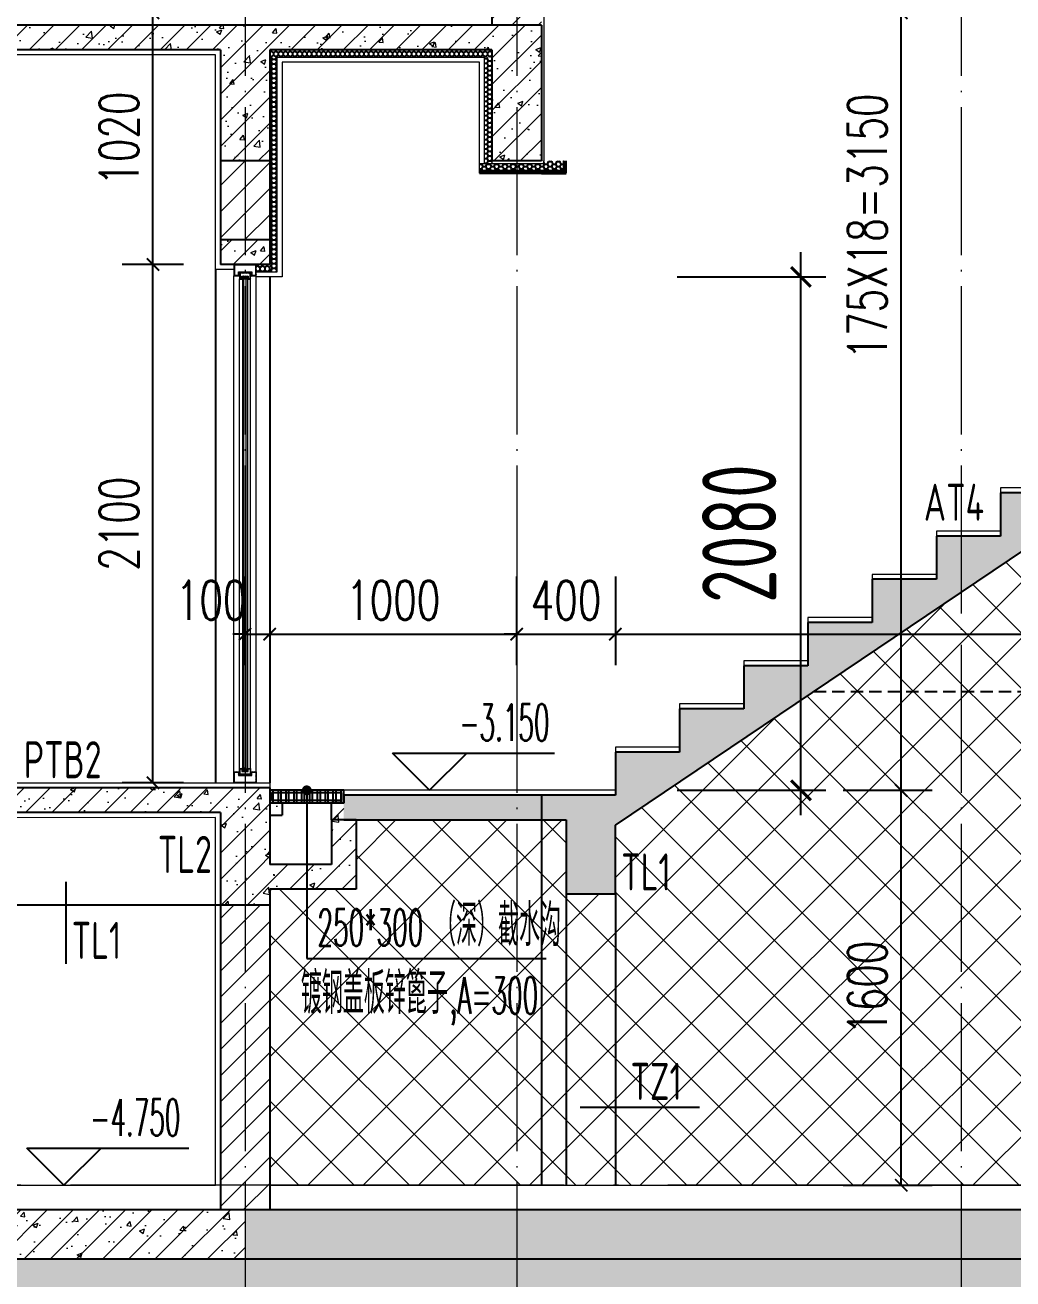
# Model space of a CAD drawing. Extents: x -812054 to 22247, y -644080 to 1003627.
# Drawn here: x -135212 to -131211, y -153132 to -148053 of the extents above; entities that cross this region are included whole.
import ezdxf

# ---------------------------------------------------------------- set-up
doc = ezdxf.new("R2010")
doc.units = 0
doc.header["$LTSCALE"] = 1000
doc.linetypes.add('DOTE', pattern=[2.42, 2, -0.2, 0.02, -0.2])
doc.linetypes.add('HIDDEN', pattern=[0.375, 0.25, -0.125])
doc.layers.get('0').update_dxf_attribs({"linetype": 'CONTINUOUS'})
doc.layers.get('DEFPOINTS').update_dxf_attribs({"linetype": 'CONTINUOUS'})
for name, color, linetype in [('COLUMN', 4, 'CONTINUOUS'), ('DIM', 2, 'CONTINUOUS'), ('DIM_ELEV', 3, 'CONTINUOUS'), ('DIM_LEAD', 3, 'CONTINUOUS'), ('PUB_TEXT', 2, 'CONTINUOUS'), ('S-砼墙填充', 251, 'CONTINUOUS'), ('TEXT', 2, 'CONTINUOUS'), ('WALL', 5, 'CONTINUOUS'), ('地库集水坑', 128, 'CONTINUOUS'), ('审核', 1, 'CONTINUOUS'), ('尺寸标注', 86, 'CONTINUOUS'), ('看线', 251, 'CONTINUOUS'), ('立面-看线', 251, 'CONTINUOUS')]:
    doc.layers.add(name, color=color, linetype=linetype)
for name, color, linetype, lineweight in [('DOTE', 19, 'DOTE', 9), ('PUB_HATCH', 8, 'CONTINUOUS', 9), ('S_WINDOW', 144, 'CONTINUOUS', 15), ('内粉刷', 37, 'CONTINUOUS', 9), ('填充', 251, 'CONTINUOUS', 5), ('立面-中轮廓线', 30, 'CONTINUOUS', 35), ('细细', 250, 'CONTINUOUS', 0)]:
    doc.layers.add(name, color=color, linetype=linetype, lineweight=lineweight)
doc.styles.add('_TCH_DIM', font='SIMPLEX.shx', dxfattribs={"width": 0.7, "bigfont": 'GBCBIG.shx'})
doc.styles.add('_TCH_DIM_T3', font='SIMPLEX', dxfattribs={"width": 0.705882, "bigfont": 'GBCBIG'})
doc.styles.add('TSSD_DIMENSION', font='Tssdeng.shx', dxfattribs={"width": 0.7, "bigfont": 'tssdchn.shx'})
doc.styles.add('TSSD_REIN', font='tssdeng.shx', dxfattribs={"width": 0.7, "height": 300, "bigfont": 'tssdchn.shx'})
doc.dimstyles.new('_TCH_ARCH&&50', dxfattribs={"dimtxt": 157.5, "dimasz": 50, "dimexe": 125, "dimexo": 150, "dimgap": 58.75, "dimtad": 1, "dimdec": 0, "dimzin": 0, "dimdsep": 46, "dimtxsty": '_TCH_DIM_T3', "dimblk": 'ARCHTICK', "dimcen": 0.09, "dimclrt": 7, "dimazin": 0, "dimtfac": 1, "dimtdec": 0, "dimtix": 1, "dimtmove": 2, "dimatfit": 3, "dimldrblk": 'ARCHTICK', "dimfxl": 1, "dimtolj": 1, "dimtzin": 0, "dimarcsym": 0})
doc.dimstyles.new('TSSD_100_100$0', dxfattribs={"dimtxt": 300, "dimasz": 80, "dimexe": 100, "dimexo": 250, "dimgap": 100, "dimtad": 1, "dimdec": 0, "dimzin": 0, "dimdsep": 46, "dimtxsty": 'TSSD_DIMENSION', "dimblk": 'ARCHTICK', "dimcen": 0, "dimdle": 100, "dimclrd": 3, "dimclre": 3, "dimclrt": 7, "dimadec": 0, "dimazin": 0, "dimtfac": 1, "dimtdec": 0, "dimtix": 1, "dimtmove": 2, "dimatfit": 3, "dimldrblk": 'ARCHTICK', "dimfxl": 1, "dimtolj": 1, "dimtzin": 0, "dimarcsym": 0})
pattern_1 = [(315, (-1138785.6348, -678536.43), (-1.767766953, -1.767766953), []), (315, (-1138784.4562, -678536.43), (-1.767766953, -1.767766953), [])]
pattern_2 = [(315, (-1138785.6348, -680674.667), (-1.767766953, -1.767766953), []), (315, (-1138784.4562, -680674.667), (-1.767766953, -1.767766953), [])]
pattern_3 = [(45, (-547608.875, -111693.935), (-53.033009, 53.033009), []), (50, (-547608.87, -111693.93), (215.178055, -18.82564), [22.5, -247.5]), (355, (-547608.87, -111693.93), (-41.6254, 225.65764), [18, -198]), (100.4514, (-547590.94, -111695.5), (173.55281, 206.83186), [19.12206, -210.34263]), (46.1842, (-547608.87, -111633.93), (320.17231, -49.6557), [33.75, -371.25]), (96.6356, (-547582.2, -111638.07), (280.39881, 292.23536), [28.68309, -315.5139]), (351.1842, (-547608.87, -111633.93), (280.39858, 292.23558), [27, -297]), (21, (-547578.87, -111648.93), (179.072116, -120.78567), [22.5, -247.5]), (326, (-547578.87, -111648.93), (72.9946, 217.54501), [18, -198]), (71.4514, (-547563.95, -111659), (252.06679, 96.75915), [19.12206, -210.34263]), (37.5, (-547608.875, -111693.935), (3.647957, 99.868156), [0, -195.6, 0, -201, 0, -198.75]), (7.5, (-547608.87, -111693.93), (78.92086, 118.323514), [0, -114.6, 0, -191.1, 0, -75.75]), (327.5, (-547675.775, -111693.935), (160.146731, -6.766462), [0, -75, 0, -234, 0, -310.5]), (317.5, (-547705.77, -111693.93), (174.95585, 30.031495), [0, -97.5, 0, -155.4, 0, -220.5])]
pattern_4 = [(45, (-547608.875, -111640.08), (-53.03303, 53.03303), [])]

# ---------------------------------------------------------------- blocks, each defined once
blk = doc.blocks.new('_ArchTick')
at = {"color": 0, "linetype": 'ByBlock', "const_width": 0.15}
blk.add_lwpolyline([(-0.5, -0.5), (0.5, 0.5)], dxfattribs=at)
blk = doc.blocks.new('*D1098')
at = {"layer": 'DEFPOINTS', "color": 0, "transparency": 16777216}
for p in [(-132821.2, -150136.5), (-128401.2, -150136.5), (-128401.2, -150520.1)]:
    blk.add_point(p, dxfattribs=at)
at = {"layer": '尺寸标注', "color": 0, "lineweight": -2, "transparency": 16777216}
for p, q in [((-132821.2, -150286.5), (-132821.2, -150645.1)), ((-128401.2, -150286.5), (-128401.2, -150645.1)), ((-132821.2, -150520.1), (-128401.2, -150520.1))]:
    blk.add_line(p, q, dxfattribs=at)
at = {"layer": '尺寸标注', "color": 0, "lineweight": -2, "transparency": 16777216, "xscale": 50, "yscale": 50, "zscale": 50, "rotation": 180}
blk.add_blockref('_ArchTick', (-132821.2, -150520.1), dxfattribs=at)
at = {"layer": '尺寸标注', "color": 0, "lineweight": -2, "transparency": 16777216, "xscale": 50, "yscale": 50, "zscale": 50}
blk.add_blockref('_ArchTick', (-128401.2, -150520.1), dxfattribs=at)
at = {"layer": '尺寸标注', "color": 7, "transparency": 16777216, "insert": (-130611.2, -150382.6), "char_height": 157.5, "attachment_point": 5, "style": '_TCH_DIM_T3'}
blk.add_mtext('\\A1;260X17=4420', dxfattribs=at)
blk = doc.blocks.new('*D1099')
at = {"layer": 'DEFPOINTS', "color": 0, "transparency": 16777216}
for p in [(-133221.2, -150136.5), (-132821.2, -150136.5), (-132821.2, -150520.1)]:
    blk.add_point(p, dxfattribs=at)
at = {"layer": '尺寸标注', "color": 0, "lineweight": -2, "transparency": 16777216}
for p, q in [((-133221.2, -150286.5), (-133221.2, -150645.1)), ((-132821.2, -150286.5), (-132821.2, -150645.1)), ((-133221.2, -150520.1), (-133271.2, -150520.1)), ((-133221.2, -150520.1), (-132821.2, -150520.1)), ((-132821.2, -150520.1), (-132771.2, -150520.1))]:
    blk.add_line(p, q, dxfattribs=at)
at = {"layer": '尺寸标注', "color": 0, "lineweight": -2, "transparency": 16777216, "xscale": 50, "yscale": 50, "zscale": 50}
blk.add_blockref('_ArchTick', (-133221.2, -150520.1), dxfattribs=at)
at = {"layer": '尺寸标注', "color": 0, "lineweight": -2, "transparency": 16777216, "xscale": 50, "yscale": 50, "zscale": 50, "rotation": 180}
blk.add_blockref('_ArchTick', (-132821.2, -150520.1), dxfattribs=at)
at = {"layer": '尺寸标注', "color": 7, "transparency": 16777216, "insert": (-133021.2, -150382.6), "char_height": 157.5, "attachment_point": 5, "style": '_TCH_DIM_T3'}
blk.add_mtext('\\A1;400', dxfattribs=at)
blk = doc.blocks.new('*D1100')
at = {"layer": 'DEFPOINTS', "color": 0, "transparency": 16777216}
for p in [(-134221.2, -150136.5), (-133221.2, -150136.5), (-133221.2, -150520.1)]:
    blk.add_point(p, dxfattribs=at)
at = {"layer": '尺寸标注', "color": 0, "lineweight": -2, "transparency": 16777216}
for p, q in [((-134221.2, -150286.5), (-134221.2, -150645.1)), ((-133221.2, -150286.5), (-133221.2, -150645.1)), ((-134221.2, -150520.1), (-133221.2, -150520.1))]:
    blk.add_line(p, q, dxfattribs=at)
at = {"layer": '尺寸标注', "color": 0, "lineweight": -2, "transparency": 16777216, "xscale": 50, "yscale": 50, "zscale": 50, "rotation": 180}
blk.add_blockref('_ArchTick', (-134221.2, -150520.1), dxfattribs=at)
at = {"layer": '尺寸标注', "color": 0, "lineweight": -2, "transparency": 16777216, "xscale": 50, "yscale": 50, "zscale": 50}
blk.add_blockref('_ArchTick', (-133221.2, -150520.1), dxfattribs=at)
at = {"layer": '尺寸标注', "color": 7, "transparency": 16777216, "insert": (-133721.2, -150382.6), "char_height": 157.5, "attachment_point": 5, "style": '_TCH_DIM_T3'}
blk.add_mtext('\\A1;1000', dxfattribs=at)
blk = doc.blocks.new('*D1101')
at = {"layer": 'DEFPOINTS', "color": 0, "transparency": 16777216}
for p in [(-134321.2, -150136.5), (-134221.2, -150136.5), (-134221.2, -150520.1)]:
    blk.add_point(p, dxfattribs=at)
at = {"layer": '尺寸标注', "color": 0, "lineweight": -2, "transparency": 16777216}
for p, q in [((-134321.2, -150286.5), (-134321.2, -150645.1)), ((-134221.2, -150286.5), (-134221.2, -150645.1)), ((-134321.2, -150520.1), (-134371.2, -150520.1)), ((-134321.2, -150520.1), (-134221.2, -150520.1)), ((-134221.2, -150520.1), (-134171.2, -150520.1))]:
    blk.add_line(p, q, dxfattribs=at)
at = {"layer": '尺寸标注', "color": 0, "lineweight": -2, "transparency": 16777216, "xscale": 50, "yscale": 50, "zscale": 50}
blk.add_blockref('_ArchTick', (-134321.2, -150520.1), dxfattribs=at)
at = {"layer": '尺寸标注', "color": 0, "lineweight": -2, "transparency": 16777216, "xscale": 50, "yscale": 50, "zscale": 50, "rotation": 180}
blk.add_blockref('_ArchTick', (-134221.2, -150520.1), dxfattribs=at)
at = {"layer": '尺寸标注', "color": 7, "transparency": 16777216, "insert": (-134458.7, -150382.6), "char_height": 157.5, "attachment_point": 5, "style": '_TCH_DIM_T3'}
blk.add_mtext('\\A1;100', dxfattribs=at)
blk = doc.blocks.new('*D1105')
at = {"layer": 'DEFPOINTS', "color": 0, "transparency": 16777216}
for p in [(-132049.2, -148002.7), (-131663.4, -148002.7), (-132049.2, -151152.7)]:
    blk.add_point(p, dxfattribs=at)
at = {"layer": '尺寸标注', "color": 0, "lineweight": -2, "transparency": 16777216}
for p, q in [((-131899.2, -148002.7), (-131538.4, -148002.7)), ((-131663.4, -151152.7), (-131663.4, -148002.7)), ((-131899.2, -151152.7), (-131538.4, -151152.7))]:
    blk.add_line(p, q, dxfattribs=at)
at = {"layer": '尺寸标注', "color": 0, "lineweight": -2, "transparency": 16777216, "xscale": 50, "yscale": 50, "zscale": 50}
for p, rotation in [((-131663.4, -148002.7), 90), ((-131663.4, -151152.7), 270)]:
    blk.add_blockref('_ArchTick', p, dxfattribs=dict(at, rotation=rotation))
at = {"layer": '尺寸标注', "color": 7, "transparency": 16777216, "insert": (-131800.9, -148868.5), "char_height": 157.5, "attachment_point": 5, "rotation": 90, "style": '_TCH_DIM_T3'}
blk.add_mtext('\\A1;175X18=3150', dxfattribs=at)
blk = doc.blocks.new('*D1106')
at = {"layer": 'DEFPOINTS', "color": 0, "transparency": 16777216}
for p in [(-132049.2, -151152.7), (-131663.4, -151152.7), (-132049.2, -152752.7)]:
    blk.add_point(p, dxfattribs=at)
at = {"layer": '尺寸标注', "color": 0, "lineweight": -2, "transparency": 16777216}
for p, q in [((-131899.2, -151152.7), (-131538.4, -151152.7)), ((-131663.4, -152752.7), (-131663.4, -151152.7)), ((-131899.2, -152752.7), (-131538.4, -152752.7))]:
    blk.add_line(p, q, dxfattribs=at)
at = {"layer": '尺寸标注', "color": 0, "lineweight": -2, "transparency": 16777216, "xscale": 50, "yscale": 50, "zscale": 50}
for p, rotation in [((-131663.4, -151152.7), 90), ((-131663.4, -152752.7), 270)]:
    blk.add_blockref('_ArchTick', p, dxfattribs=dict(at, rotation=rotation))
at = {"layer": '尺寸标注', "color": 7, "transparency": 16777216, "insert": (-131800.9, -151952.7), "char_height": 157.5, "attachment_point": 5, "rotation": 90, "style": '_TCH_DIM_T3'}
blk.add_mtext('\\A1;1600', dxfattribs=at)
blk = doc.blocks.new('*D1107')
at = {"layer": 'DEFPOINTS', "color": 0, "transparency": 16777216}
for p in [(-134694.2, -148002.7), (-134421.2, -148002.7), (-134421.2, -149022.7)]:
    blk.add_point(p, dxfattribs=at)
at = {"layer": '尺寸标注', "color": 0, "lineweight": -2, "transparency": 16777216}
for p, q in [((-134571.2, -148002.7), (-134819.2, -148002.7)), ((-134694.2, -149022.7), (-134694.2, -148002.7)), ((-134571.2, -149022.7), (-134819.2, -149022.7))]:
    blk.add_line(p, q, dxfattribs=at)
at = {"layer": '尺寸标注', "color": 0, "lineweight": -2, "transparency": 16777216, "xscale": 50, "yscale": 50, "zscale": 50}
for p, rotation in [((-134694.2, -148002.7), 90), ((-134694.2, -149022.7), 270)]:
    blk.add_blockref('_ArchTick', p, dxfattribs=dict(at, rotation=rotation))
at = {"layer": '尺寸标注', "color": 7, "transparency": 16777216, "insert": (-134831.7, -148512.7), "char_height": 157.5, "attachment_point": 5, "rotation": 90, "style": '_TCH_DIM_T3'}
blk.add_mtext('\\A1;1020', dxfattribs=at)
blk = doc.blocks.new('*D1108')
at = {"layer": 'DEFPOINTS', "color": 0, "transparency": 16777216}
for p in [(-134694.2, -149022.7), (-134421.2, -149022.7), (-134421.2, -151122.7)]:
    blk.add_point(p, dxfattribs=at)
at = {"layer": '尺寸标注', "color": 0, "lineweight": -2, "transparency": 16777216}
for p, q in [((-134571.2, -149022.7), (-134819.2, -149022.7)), ((-134694.2, -151122.7), (-134694.2, -149022.7)), ((-134571.2, -151122.7), (-134819.2, -151122.7))]:
    blk.add_line(p, q, dxfattribs=at)
at = {"layer": '尺寸标注', "color": 0, "lineweight": -2, "transparency": 16777216, "xscale": 50, "yscale": 50, "zscale": 50}
for p, rotation in [((-134694.2, -149022.7), 90), ((-134694.2, -151122.7), 270)]:
    blk.add_blockref('_ArchTick', p, dxfattribs=dict(at, rotation=rotation))
at = {"layer": '尺寸标注', "color": 7, "transparency": 16777216, "insert": (-134831.7, -150072.7), "char_height": 157.5, "attachment_point": 5, "rotation": 90, "style": '_TCH_DIM_T3'}
blk.add_mtext('\\A1;2100', dxfattribs=at)
blk = doc.blocks.new('*D1141')
at = {"layer": 'DEFPOINTS', "color": 0, "transparency": 16777216}
for p in [(-132821.2, -149072.7), (-132069.6, -149072.7), (-132821.2, -151152.7)]:
    blk.add_point(p, dxfattribs=at)
at = {"layer": 'DIM', "color": 3, "lineweight": -2, "transparency": 16777216}
for p, q in [((-132069.6, -151252.7), (-132069.6, -148972.7)), ((-132571.2, -149072.7), (-131969.6, -149072.7)), ((-132571.2, -151152.7), (-131969.6, -151152.7))]:
    blk.add_line(p, q, dxfattribs=at)
at = {"layer": 'DIM', "color": 3, "lineweight": -2, "transparency": 16777216, "xscale": 80, "yscale": 80, "zscale": 80}
for p, rotation in [((-132069.6, -149072.7), 90), ((-132069.6, -151152.7), 270)]:
    blk.add_blockref('_ArchTick', p, dxfattribs=dict(at, rotation=rotation))
at = {"layer": 'DIM', "color": 7, "transparency": 16777216, "insert": (-132319.6, -150112.7), "char_height": 300, "attachment_point": 5, "rotation": 90, "style": 'TSSD_DIMENSION'}
blk.add_mtext('\\A1;2080', dxfattribs=at)

msp = doc.modelspace()

# ---------------------------------------------------------------- hatches: boundary and pattern name
h = msp.add_hatch()
h.set_pattern_fill('ANSI34', color=1, style=0, double=1)
h.set_pattern_definition([(45, (-1426885.099, -657603.51), (-6.73519209, 6.73519209), []), (45, (-1426882.854, -657603.51), (-6.73519209, 6.73519209), []), (45, (-1426880.609, -657603.51), (-6.73519209, 6.73519209), []), (45, (-1426878.364, -657603.51), (-6.73519209, 6.73519209), [])])
h.paths.add_polyline_path([(-133021.2, -148603.06), (-133031.2, -148603.06), (-133031.2, -148643.06), (-133371.19, -148643.06), (-133371.19, -148653.06), (-133021.2, -148653.06)])
at = {"layer": 'PUB_HATCH'}
h = msp.add_hatch(dxfattribs=at)
h.set_pattern_fill('普通砖', color=256, scale=30, style=0)
h.set_pattern_definition(pattern_4)
h.paths.add_polyline_path([(-133121.19, -145002.73), (-133321.19, -145002.73), (-133321.18, -148052.52), (-133121.18, -148052.52)])
h = msp.add_hatch(dxfattribs=at)
h.set_pattern_fill('钢筋混凝土', color=256, scale=30, style=0)
h.set_pattern_definition(pattern_3)
h.paths.add_polyline_path([(-134320.75, -148119.19), (-134319.89, -148052.52), (-137119.83, -148052.52), (-137120.68, -148119.19), (-137021.11, -148152.52), (-134421.18, -148152.52)])
h = msp.add_hatch(dxfattribs=at)
h.set_pattern_fill('钢筋混凝土', color=256, scale=30, style=0)
h.set_pattern_definition(pattern_3)
h.paths.add_polyline_path([(-133321.18, -148152.52), (-133121.18, -148052.52), (-134319.89, -148052.52), (-134320.75, -148119.19), (-134221.18, -148152.52)])
h = msp.add_hatch(dxfattribs=at)
h.set_pattern_fill('钢筋混凝土', color=256, scale=30, style=0)
h.set_pattern_definition(pattern_3)
h.paths.add_polyline_path([(-126901.18, -148172.73), (-128401.18, -148022.73), (-128401.18, -148197.73), (-128661.18, -148197.73), (-128661.18, -148372.73), (-128921.18, -148372.73), (-128921.18, -148547.73), (-129181.18, -148547.73), (-129181.18, -148722.73), (-129441.18, -148722.73), (-129441.18, -148897.73), (-129701.18, -148897.73), (-129701.18, -149072.73), (-129961.18, -149072.73), (-129961.18, -149247.73), (-130221.18, -149247.73), (-130221.18, -149422.73), (-130481.18, -149422.73), (-130481.18, -149597.73), (-130741.18, -149597.73), (-130741.18, -149772.73), (-131001.18, -149772.73), (-131001.18, -149947.73), (-131261.18, -149947.73), (-131261.18, -150122.73), (-131521.18, -150122.73), (-131521.18, -150297.73), (-131781.18, -150297.73), (-131781.18, -150472.73), (-132041.18, -150472.73), (-132041.18, -150647.73), (-132301.18, -150647.73), (-132301.18, -150822.73), (-132561.18, -150822.73), (-132561.18, -150997.73), (-132821.18, -150997.73), (-132821.18, -151172.73), (-133921.24, -151172.73), (-133921.24, -151272.73), (-133021.18, -151272.73), (-133021.18, -151572.73), (-132821.18, -151572.73), (-132821.18, -151293.27), (-128148.89, -148148.45), (-126901.18, -148273.23)])
h = msp.add_hatch(dxfattribs=at)
h.set_pattern_fill('钢筋混凝土', color=256, scale=30, style=0)
h.set_pattern_definition(pattern_3)
h.paths.add_polyline_path([(-133121.18, -148052.52), (-133321.18, -148152.52), (-133321.18, -148603.06), (-133121.18, -148603.06)])
h = msp.add_hatch(dxfattribs=at)
h.set_pattern_fill('钢筋混凝土', color=256, scale=30, style=0)
h.set_pattern_definition(pattern_3)
h.paths.add_polyline_path([(-134320.75, -148119.19), (-134421.18, -148152.52), (-134421.18, -148603.06), (-134221.18, -148603.06), (-134221.18, -148152.52)])
h = msp.add_hatch(dxfattribs=at)
h.set_pattern_fill('普通砖', color=256, scale=30, style=0)
h.set_pattern_definition(pattern_4)
h.paths.add_polyline_path([(-134221.18, -148603.06), (-134421.18, -148603.06), (-134421.18, -148922.73), (-134221.18, -148922.73)])
h = msp.add_hatch(dxfattribs=at)
h.set_pattern_fill('钢筋混凝土', color=256, scale=30, style=0)
h.set_pattern_definition(pattern_3)
h.paths.add_polyline_path([(-134421.18, -148922.73), (-134421.18, -149022.73), (-134221.18, -149022.73), (-134221.18, -148922.73)])
h = msp.add_hatch(dxfattribs=at)
h.set_pattern_fill('钢筋混凝土', color=256, scale=30, style=0)
h.set_pattern_definition(pattern_3)
h.paths.add_polyline_path([(-134421.03, -151242.73), (-134221.18, -151142.73), (-137221.13, -151142.73), (-137021.13, -151242.73)])
h = msp.add_hatch(dxfattribs=at)
h.set_pattern_fill('钢筋混凝土', color=256, scale=30, style=0)
h.set_pattern_definition(pattern_3)
h.paths.add_polyline_path([(-134221.18, -151142.73), (-134421.03, -151242.73), (-134420.71, -151452.89), (-134320.78, -151477.7), (-134220.71, -151452.73)])
h = msp.add_hatch(dxfattribs=at)
h.set_pattern_fill('钢筋混凝土', color=256, scale=30, style=0)
h.set_pattern_definition(pattern_3)
h.paths.add_polyline_path([(-134221.24, -151252.73), (-134171.24, -151252.73), (-134171.24, -151202.73), (-134221.24, -151202.73)])
h = msp.add_hatch(dxfattribs=at)
h.set_pattern_fill('钢筋混凝土', color=256, scale=30, style=0)
h.set_pattern_definition(pattern_3)
h.paths.add_polyline_path([(-133921.24, -151272.73), (-133921.24, -151202.73), (-133971.18, -151202.73), (-133971.18, -151272.73)])
h = msp.add_hatch(dxfattribs=at)
h.set_pattern_fill('钢筋混凝土', color=256, scale=30, style=0)
h.set_pattern_definition(pattern_3)
h.paths.add_polyline_path([(-133971.18, -151272.73), (-133971.18, -151452.73), (-133871.18, -151552.73), (-133871.18, -151272.73)])
h = msp.add_hatch(dxfattribs=at)
h.set_pattern_fill('钢筋混凝土', color=256, scale=30, style=0)
h.set_pattern_definition(pattern_3)
h.paths.add_polyline_path([(-134320.78, -151477.7), (-134420.71, -151452.44), (-134421.19, -151617.63), (-134221.19, -151618.21), (-134221, -151552.73)])
h = msp.add_hatch(dxfattribs=at)
h.set_pattern_fill('钢筋混凝土', color=256, scale=30, style=0)
h.set_pattern_definition(pattern_3)
h.paths.add_polyline_path([(-133871.18, -151552.73), (-133971.18, -151452.73), (-134220.71, -151452.73), (-134320.78, -151477.7), (-134221, -151552.73)])
h = msp.add_hatch(dxfattribs=at)
h.set_pattern_fill('普通砖', color=256, scale=30, style=0)
h.set_pattern_definition(pattern_4)
h.paths.add_polyline_path([(-134221.17, -151617.92), (-134421.17, -151617.92), (-134421.18, -152852.73), (-134221.18, -152852.73)])
h = msp.add_hatch(dxfattribs=at)
h.set_pattern_fill('钢筋混凝土', color=256, scale=30, style=0)
h.set_pattern_definition(pattern_3)
h.paths.add_polyline_path([(-134321.18, -153052.73), (-134321.18, -152852.73), (-137121.12, -152852.73), (-137121.12, -153052.73)])
h = msp.add_hatch(dxfattribs=at)
h.set_pattern_fill('钢筋混凝土', color=256, scale=30, style=0)
h.set_pattern_definition(pattern_3)
h.paths.add_polyline_path([(-126048.93, -152852.73), (-134321.18, -152852.73), (-134321.18, -153052.73), (-126048.93, -153052.73)])
at = {"layer": '地库集水坑'}
h = msp.add_hatch(dxfattribs=at)
h.set_pattern_fill('STEEL', color=250, scale=20, angle=45, style=0)
h.set_pattern_definition([(90, (-2035873.168, 3791536.318), (-31.75, 5e-15), []), (90, (-2035884.393, 3791547.543), (-31.75, 5e-15), [])])
h.paths.add_polyline_path([(-133921.24, -151152.73), (-134221.24, -151152.73), (-134221.24, -151202.73), (-133921.24, -151202.73)])
at = {"layer": '填充'}
h = msp.add_hatch(dxfattribs=at)
h.set_pattern_fill('ANSI37', color=196, scale=100, style=0)
h.set_pattern_definition([(45, (-129371.18, -142892.69), (-112.2532, 112.2532), []), (135, (-129371.18, -142892.69), (-112.2532, -112.2532), [])])
edge = h.paths.add_edge_path()
edge.add_line((-129620.76, -149554.28), (-129620.76, -149954.42))
edge.add_line((-129620.76, -149954.42), (-129821.19, -149953.99))
edge.add_line((-129821.19, -149953.99), (-129820.19, -149273.37))
edge.add_line((-129820.19, -149273.37), (-130235.24, -149552.73))
edge.add_line((-130235.24, -149552.73), (-132821.18, -151293.27))
edge.add_line((-132821.18, -151293.27), (-132821.18, -151572.73))
edge.add_line((-132821.18, -151572.73), (-133021.18, -151572.73))
edge.add_line((-133021.18, -151572.73), (-133021.18, -151272.73))
edge.add_line((-133021.18, -151272.73), (-133871.18, -151272.73))
edge.add_line((-133871.18, -151272.73), (-133871.18, -151552.73))
edge.add_line((-134071.36, -151552.73), (-134221, -151552.73))
edge.add_line((-134221, -151552.73), (-134221.18, -152752.73))
edge.add_line((-134221.18, -152752.73), (-126048.93, -152752.73))
edge.add_line((-126048.93, -152752.73), (-126048.93, -149552.73))
edge.add_line((-126048.93, -149552.73), (-129620.33, -149554.28))
h = msp.add_hatch(dxfattribs=at)
h.set_pattern_fill('EARTH', color=250, scale=50, angle=45, style=0)
h.set_pattern_definition([(45, (-292816.2, -15968.66), (0, 224.5064), [158.75, -158.75]), (45, (-292858.3, -15926.56), (0, 224.5064), [158.75, -158.75]), (45, (-292900.39, -15884.47), (0, 224.5064), [158.75, -158.75]), (135, (-292900.39, -15856.4), (-224.5064, 0), [158.75, -158.75]), (135, (-292858.3, -15814.31), (-224.5064, 0), [158.75, -158.75]), (135, (-292816.2, -15772.21), (-224.5064, 0), [158.75, -158.75])])
h.paths.add_polyline_path([(-126048.93, -153602.62), (-126048.93, -153052.37), (-141227.78, -153052.37), (-141227.78, -153602.62)])
at = {"layer": '立面-看线'}
h = msp.add_hatch(dxfattribs=at)
h.set_pattern_fill('HONEY', color=256, scale=7, angle=-90)
h.set_pattern_definition([(270, (-519558.217, 662870.716), (9.623705, -16.66875), [11.1125, -22.225]), (30, (-519558.217, 662870.716), (9.62370845, 16.66874801), [11.1125, -22.225]), (330, (-519558.217, 662870.716), (19.24741345, -1.99e-06), [-22.225, 11.1125])])
h.paths.add_polyline_path([(-133321.18, -148182.52), (-133321.18, -148182.52), (-133321.18, -148152.52), (-134221.18, -148152.52), (-134221.18, -148182.52)])
h = msp.add_hatch(dxfattribs=at)
h.set_pattern_fill('HONEY', color=256, scale=7)
h.set_pattern_definition([(360, (-945244.423, -533889.76), (16.66875, 9.623705), [11.1125, -22.225]), (120, (-945244.423, -533889.76), (-16.66874801, 9.62370845), [11.1125, -22.225]), (60, (-945244.423, -533889.76), (1.99e-06, 19.24741345), [-22.225, 11.1125])])
h.paths.add_polyline_path([(-134221.18, -149052.73), (-134191.18, -149052.73), (-134191.18, -148182.52), (-134221.18, -148182.52)])
h = msp.add_hatch(dxfattribs=at)
h.set_pattern_fill('HONEY', color=256, scale=7)
h.set_pattern_definition([(360, (-944919.626, -536870.417), (16.66875, 9.623705), [11.1125, -22.225]), (120, (-944919.626, -536870.417), (-16.66874801, 9.62370845), [11.1125, -22.225]), (60, (-944919.626, -536870.417), (1.99e-06, 19.24741345), [-22.225, 11.1125])])
h.paths.add_polyline_path([(-133321.18, -148613.17), (-133351.18, -148613.17), (-133351.18, -148182.86), (-133321.18, -148182.86)])
h = msp.add_hatch(dxfattribs=at)
h.set_pattern_fill('HONEY', color=256, scale=7)
h.set_pattern_definition([(0, (-1426885.099, -657603.51), (16.66875, 9.623705), [11.1125, -22.225]), (120, (-1426885.099, -657603.51), (-16.66874801, 9.62370845), [11.1125, -22.225]), (60, (-1426885.099, -657603.51), (1.99e-06, 19.24741345), [-22.225, 11.1125])])
h.paths.add_polyline_path([(-133031.2, -148603.06), (-133111.19, -148603.06), (-133111.19, -148613.06), (-133371.19, -148613.06), (-133371.19, -148643.05), (-133031.2, -148643.07)])
h = msp.add_hatch(dxfattribs=at)
h.set_pattern_fill('HONEY', color=256, scale=7, angle=-90)
h.set_pattern_definition([(270, (-519613.27, 662000.513), (9.623705, -16.66875), [11.1125, -22.225]), (30, (-519613.27, 662000.513), (9.62370845, 16.66874801), [11.1125, -22.225]), (330, (-519613.27, 662000.513), (19.24741345, -1.99e-06), [-22.225, 11.1125])])
h.paths.add_polyline_path([(-134221.18, -149052.73), (-134221.18, -149022.73), (-134276.24, -149022.73), (-134276.24, -149052.73)])
at = {"layer": '细细'}
h = msp.add_hatch(dxfattribs=at)
h.set_pattern_fill('金属', color=256, style=0)
h.set_pattern_definition(pattern_1)
h.paths.add_polyline_path([(-134276.24, -149067.73), (-134296.24, -149067.73), (-134296.24, -149054.23), (-134346.24, -149054.23), (-134346.24, -149067.73), (-134366.24, -149067.73), (-134366.24, -149022.73), (-134276.24, -149022.73)])
h.paths.add_polyline_path([(-134294.24, -149052.23), (-134294.24, -149065.73), (-134278.24, -149065.73), (-134278.24, -149024.73), (-134364.24, -149024.73), (-134364.24, -149065.73), (-134348.24, -149065.73), (-134348.24, -149052.23)], flags=16)
h = msp.add_hatch(dxfattribs=at)
h.set_pattern_fill('金属', color=256, style=0)
h.set_pattern_definition(pattern_1)
h.paths.add_polyline_path([(-134343.74, -149056.23), (-134343.74, -149081.23), (-134331.74, -149081.23), (-134331.74, -149071.23), (-134310.74, -149071.23), (-134310.74, -149081.23), (-134298.74, -149081.23), (-134298.74, -149056.23)])
h.paths.add_polyline_path([(-134300.74, -149058.23), (-134300.74, -149079.23), (-134308.74, -149079.23), (-134308.74, -149069.23), (-134333.74, -149069.23), (-134333.74, -149079.23), (-134341.74, -149079.23), (-134341.74, -149058.23)], flags=16)
h = msp.add_hatch(color=256, dxfattribs=at)
edge = h.paths.add_edge_path()
edge.add_line((-134316.74, -149071.23), (-134316.74, -149083.23))
edge.add_arc((-134321.24, -149091.52), 9.44, 61.51755, 118.48245)
edge.add_line((-134325.74, -149083.23), (-134325.74, -149071.23))
edge.add_arc((-134321.24, -149062.93), 9.44, 241.51755, 298.48245)
h = msp.add_hatch(dxfattribs=at)
h.set_pattern_fill('金属', color=256, style=0)
h.set_pattern_definition(pattern_2)
h.paths.add_polyline_path([(-134343.74, -151089.23), (-134343.74, -151064.23), (-134331.74, -151064.23), (-134331.74, -151074.23), (-134310.74, -151074.23), (-134310.74, -151064.23), (-134298.74, -151064.23), (-134298.74, -151089.23)])
h.paths.add_polyline_path([(-134300.74, -151087.23), (-134300.74, -151066.23), (-134308.74, -151066.23), (-134308.74, -151076.23), (-134333.74, -151076.23), (-134333.74, -151066.23), (-134341.74, -151066.23), (-134341.74, -151087.23)], flags=16)
h = msp.add_hatch(color=256, dxfattribs=at)
edge = h.paths.add_edge_path()
edge.add_line((-134316.74, -151074.23), (-134316.74, -151062.23))
edge.add_arc((-134321.24, -151053.93), 9.44, 241.51755, 298.48245, ccw=False)
edge.add_line((-134325.74, -151062.23), (-134325.74, -151074.23))
edge.add_arc((-134321.24, -151082.52), 9.44, 61.51755, 118.48245, ccw=False)
h = msp.add_hatch(dxfattribs=at)
h.set_pattern_fill('金属', color=256, style=0)
h.set_pattern_definition(pattern_2)
h.paths.add_polyline_path([(-134276.24, -151077.73), (-134296.24, -151077.73), (-134296.24, -151091.23), (-134346.24, -151091.23), (-134346.24, -151077.73), (-134366.24, -151077.73), (-134366.24, -151122.73), (-134276.24, -151122.73)])
h.paths.add_polyline_path([(-134294.24, -151093.23), (-134294.24, -151079.73), (-134278.24, -151079.73), (-134278.24, -151120.73), (-134364.24, -151120.73), (-134364.24, -151079.73), (-134348.24, -151079.73), (-134348.24, -151093.23)], flags=16)

# ---------------------------------------------------------------- linework, layer by layer
at = {"color": 1}
for p, q in [((-133031.2, -148603.06), (-133031.2, -148643.06)), ((-133021.2, -148653.06), (-133021.2, -148603.06)), ((-133031.2, -148643.06), (-133371.19, -148643.06)), ((-133371.19, -148643.06), (-133371.19, -148653.06)), ((-133371.19, -148653.06), (-133021.2, -148653.06))]:
    msp.add_line(p, q, dxfattribs=at)
at = {"layer": 'COLUMN'}
msp.add_lwpolyline([(-133921.18, -151172.73), (-133921.18, -151202.73), (-133971.18, -151202.73)], dxfattribs=at)
at = {"layer": 'DIM_ELEV', "color": 6}
for p, q in [((-133573.7, -151152.73), (-133723.7, -151002.73)), ((-133723.7, -151002.73), (-133067.7, -151002.73)), ((-133573.7, -151152.73), (-133423.7, -151002.73)), ((-135054.68, -152752.73), (-135204.68, -152602.73)), ((-135204.68, -152602.73), (-134548.68, -152602.73)), ((-135054.68, -152752.73), (-134904.68, -152602.73))]:
    msp.add_line(p, q, dxfattribs=at)
at = {"layer": 'DIM_LEAD'}
for p, q in [((-134071.36, -151152.74), (-134071.36, -151833.38)), ((-134071.36, -151833.38), (-133101.41, -151833.38))]:
    msp.add_line(p, q, dxfattribs=at)
at = {"layer": 'DIM_LEAD', "const_width": 20}
msp.add_lwpolyline([(-134071.36, -151142.74, 1), (-134071.36, -151162.74, 1)], format="xyb", close=True, dxfattribs=at)
at = {"layer": 'DOTE', "linetype": 'DOTE', "ltscale": 0.3}
for p, q in [((-134321.18, -143302.69), (-134321.18, -153716.82)), ((-133221.18, -143302.69), (-133221.18, -153716.82)), ((-131421.18, -143302.69), (-131421.18, -153716.82))]:
    msp.add_line(p, q, dxfattribs=at)
at = {"layer": 'DOTE', "linetype": 'DOTE'}
msp.add_line((-125768.93, -152752.73), (-141495.72, -152752.73), dxfattribs=at)
at = {"layer": 'PUB_HATCH', "color": 215, "true_color": 0xa953a0}
for p, q in [((-134191.18, -148182.52), (-133351.18, -148182.52)), ((-134191.18, -149052.73), (-134191.18, -148182.52)), ((-133351.18, -148613.17), (-133351.18, -148182.52)), ((-133371.18, -148613.17), (-133111.18, -148613.17)), ((-133321.18, -148603.06), (-133321.18, -148613.17)), ((-133111.18, -148613.17), (-133111.18, -148603.06)), ((-134276.24, -149052.73), (-134191.18, -149052.73))]:
    msp.add_line(p, q, dxfattribs=at)
msp.add_lwpolyline([(-133111.53, -144252.68), (-133111.15, -144712.68), (-133111.15, -144712.69), (-133111.2, -148603.06)], dxfattribs=at)
at = {"layer": 'S-砼墙填充'}
msp.add_line((-132964.46, -152435.93), (-132480.74, -152435.93), dxfattribs=at)
at = {"layer": 'S_WINDOW'}
for p, q in [((-134366.24, -151077.73), (-134366.24, -149067.73)), ((-134343.74, -151064.23), (-134343.74, -149081.23)), ((-134298.74, -151064.23), (-134298.74, -149081.23)), ((-134276.24, -151077.73), (-134276.24, -149067.73))]:
    msp.add_line(p, q, dxfattribs=at)
for points in [[(-134366.24, -149022.73), (-134366.24, -149067.73), (-134346.24, -149067.73), (-134346.24, -149054.23), (-134296.24, -149054.23), (-134296.24, -149067.73), (-134276.24, -149067.73), (-134276.24, -149022.73)], [(-134364.24, -149024.73), (-134364.24, -149065.73), (-134348.24, -149065.73), (-134348.24, -149052.23), (-134294.24, -149052.23), (-134294.24, -149065.73), (-134278.24, -149065.73), (-134278.24, -149024.73)], [(-134343.74, -149056.23), (-134343.74, -149081.23), (-134331.74, -149081.23), (-134331.74, -149071.23), (-134310.74, -149071.23), (-134310.74, -149081.23), (-134298.74, -149081.23), (-134298.74, -149056.23)], [(-134341.74, -149058.23), (-134341.74, -149079.23), (-134333.74, -149079.23), (-134333.74, -149069.23), (-134308.74, -149069.23), (-134308.74, -149079.23), (-134300.74, -149079.23), (-134300.74, -149058.23)], [(-134343.74, -151089.23), (-134343.74, -151064.23), (-134331.74, -151064.23), (-134331.74, -151074.23), (-134310.74, -151074.23), (-134310.74, -151064.23), (-134298.74, -151064.23), (-134298.74, -151089.23)], [(-134341.74, -151087.23), (-134341.74, -151066.23), (-134333.74, -151066.23), (-134333.74, -151076.23), (-134308.74, -151076.23), (-134308.74, -151066.23), (-134300.74, -151066.23), (-134300.74, -151087.23)], [(-134366.24, -151122.73), (-134366.24, -151077.73), (-134346.24, -151077.73), (-134346.24, -151091.23), (-134296.24, -151091.23), (-134296.24, -151077.73), (-134276.24, -151077.73), (-134276.24, -151122.73)], [(-134364.24, -151120.73), (-134364.24, -151079.73), (-134348.24, -151079.73), (-134348.24, -151093.23), (-134294.24, -151093.23), (-134294.24, -151079.73), (-134278.24, -151079.73), (-134278.24, -151120.73)]]:
    msp.add_lwpolyline(points, close=True, dxfattribs=at)
at = {"layer": 'TEXT', "color": 230}
for p, q in [((-133121.18, -151172.73), (-133121.18, -152752.73)), ((-135047.19, -151522.78), (-135047.19, -151856.22)), ((-132821.18, -151572.73), (-132821.18, -152752.73)), ((-134421.19, -151617.63), (-137021.12, -151617.7))]:
    msp.add_line(p, q, dxfattribs=at)
at = {"layer": 'WALL'}
for p, q in [((-133321.19, -145002.73), (-133321.18, -148052.52)), ((-134319.89, -148052.52), (-137119.83, -148052.52)), ((-133121.18, -148052.52), (-134319.89, -148052.52)), ((-133121.18, -148052.52), (-133121.18, -148603.06)), ((-134421.18, -148152.52), (-137021.11, -148152.52)), ((-134421.18, -148152.52), (-134421.18, -148603.06)), ((-133321.18, -148152.52), (-134221.18, -148152.52)), ((-134221.18, -148152.52), (-134221.18, -148603.06)), ((-133321.18, -148152.52), (-133321.18, -148603.06)), ((-134221.18, -148603.06), (-134421.18, -148603.06)), ((-134421.18, -148603.06), (-134421.18, -148922.73)), ((-134221.18, -148603.06), (-134221.18, -148922.73)), ((-133121.18, -148603.06), (-133321.18, -148603.06)), ((-134421.18, -148922.73), (-134421.18, -149022.73)), ((-134221.18, -148922.73), (-134421.18, -148922.73)), ((-134221.18, -148922.73), (-134221.18, -149022.73)), ((-134221.18, -149022.73), (-134421.18, -149022.73)), ((-132821.18, -151293.27), (-129820.19, -149273.37)), ((-131001.18, -149947.73), (-131261.18, -149947.73)), ((-131261.18, -149947.73), (-131261.18, -150122.73)), ((-131261.18, -150122.73), (-131521.18, -150122.73)), ((-131521.18, -150122.73), (-131521.18, -150297.73)), ((-131521.18, -150297.73), (-131781.18, -150297.73)), ((-131781.18, -150297.73), (-131781.18, -150472.73)), ((-131781.18, -150472.73), (-132041.18, -150472.73)), ((-132041.18, -150472.73), (-132041.18, -150647.73)), ((-132041.18, -150647.73), (-132301.18, -150647.73)), ((-132301.18, -150647.73), (-132301.18, -150822.73)), ((-132301.18, -150822.73), (-132561.18, -150822.73)), ((-132561.18, -150822.73), (-132561.18, -150997.73)), ((-132561.18, -150997.73), (-132821.18, -150997.73)), ((-132821.18, -150997.73), (-132821.18, -151172.73)), ((-134221.18, -151142.73), (-137221.13, -151142.73)), ((-134221.18, -151142.73), (-134220.71, -151452.73)), ((-134221.24, -151202.73), (-134171.24, -151202.73)), ((-134221.24, -151202.73), (-134221.24, -151252.73)), ((-134171.24, -151202.73), (-134171.24, -151252.73)), ((-133921.24, -151202.73), (-133971.18, -151202.73)), ((-133971.18, -151272.73), (-133971.18, -151202.73)), ((-132821.18, -151172.73), (-133921.24, -151172.73)), ((-133921.24, -151172.73), (-133921.24, -151202.73)), ((-134421.03, -151242.73), (-137021.13, -151242.73)), ((-134421.03, -151242.73), (-134420.71, -151452.89)), ((-134221.24, -151252.73), (-134171.24, -151252.73)), ((-133971.18, -151272.73), (-133971.18, -151452.73)), ((-133871.18, -151272.73), (-133971.18, -151272.73)), ((-133921.24, -151272.73), (-133971.18, -151272.73)), ((-133921.24, -151272.73), (-133021.2, -151272.73)), ((-133871.18, -151272.73), (-133871.18, -151552.73)), ((-133021.2, -151272.73), (-133021.18, -151272.73)), ((-133021.18, -151272.73), (-133021.18, -151572.73)), ((-132821.18, -151572.73), (-132821.18, -151293.27)), ((-134420.71, -151452.44), (-134421.19, -151617.63)), ((-133971.18, -151452.73), (-134220.71, -151452.73)), ((-134221, -151552.73), (-134221.19, -151618.21)), ((-133871.18, -151552.73), (-134221, -151552.73)), ((-133021.18, -151572.73), (-132821.18, -151572.73)), ((-134221.19, -151618.21), (-134421.19, -151617.63)), ((-134421.17, -151617.92), (-134421.18, -152852.73)), ((-134221.17, -151617.92), (-134221.18, -152852.73)), ((-134321.18, -152852.73), (-137121.12, -152852.73)), ((-126048.93, -152852.73), (-134321.18, -152852.73)), ((-134321.18, -153052.73), (-137121.12, -153052.73)), ((-126048.93, -153052.73), (-134321.18, -153052.73))]:
    msp.add_line(p, q, dxfattribs=at)
at = {"layer": '内粉刷'}
for p, q in [((-137001.09, -151122.73), (-134221.24, -151122.73)), ((-134221.24, -151122.73), (-134221.18, -151142.73)), ((-134221.24, -151172.73), (-134221.24, -151152.73)), ((-137001.09, -152752.73), (-134441.18, -152752.73)), ((-134221.22, -152752.73), (-126048.93, -152752.73))]:
    msp.add_line(p, q, dxfattribs=at)
for points in [[(-134366.24, -149042.73), (-134441.18, -149042.73), (-134441.18, -148172.53), (-137001.09, -148173.3), (-137001.09, -151122.71)], [(-133121.18, -148653.06), (-133371.18, -148653.06), (-133371.18, -148202.52), (-134171.18, -148202.52), (-134171.18, -149072.73), (-134276.24, -149072.73)], [(-131001.18, -149927.73), (-131261.18, -149927.73), (-131261.18, -150102.73), (-131521.18, -150102.73), (-131521.18, -150277.73), (-131781.18, -150277.73), (-131781.18, -150452.73), (-132041.18, -150452.73), (-132041.18, -150627.73), (-132301.18, -150627.73), (-132301.18, -150802.73), (-132561.18, -150802.73), (-132561.18, -150977.73), (-132821.18, -150977.73), (-132821.18, -151152.73), (-133921.24, -151152.73)], [(-134441.18, -152752.73), (-134441.18, -151262.73), (-137001.09, -151263.5), (-137001.09, -152752.73)]]:
    msp.add_lwpolyline(points, dxfattribs=at)
at = {"layer": '地库集水坑'}
for points in [[(-133921.24, -151152.73), (-134221.24, -151152.73), (-134221.24, -151202.73), (-133921.24, -151202.73)], [(-133931.24, -151162.73), (-134211.24, -151162.73), (-134211.24, -151192.73), (-133931.24, -151192.73)]]:
    msp.add_lwpolyline(points, close=True, dxfattribs=at)
at = {"layer": '审核', "color": 58, "linetype": 'HIDDEN', "ltscale": 0.2}
msp.add_line((-132018.09, -150752.73), (-126048.93, -150752.73), dxfattribs=at)
at = {"layer": '看线'}
for p, q in [((-134441.18, -149042.73), (-134441.18, -151122.73)), ((-134221.24, -149072.73), (-134221.24, -151122.73)), ((-133021.18, -151572.73), (-133021.18, -152752.73)), ((-132821.18, -151572.73), (-132821.18, -152752.73))]:
    msp.add_line(p, q, dxfattribs=at)
at = {"layer": '立面-中轮廓线', "color": 1}
msp.add_line((-133121.18, -148653.06), (-133021.19, -148653.06), dxfattribs=at)
at = {"layer": '细细'}
for points in [[(-134331.74, -149081.23), (-134331.74, -151064.23)], [(-134325.74, -151062.23), (-134325.74, -149071.23)], [(-134316.74, -151062.23), (-134316.74, -149071.23)], [(-134310.74, -149081.23), (-134310.74, -151064.23)]]:
    msp.add_lwpolyline(points, dxfattribs=at)
for points in [[(-134316.74, -149071.23), (-134316.74, -149083.23, 0.2538047), (-134325.74, -149083.23), (-134325.74, -149071.23, 0.2538047)], [(-134316.74, -151074.23), (-134316.74, -151062.23, -0.2538047), (-134325.74, -151062.23), (-134325.74, -151074.23, -0.2538047)]]:
    msp.add_lwpolyline(points, format="xyb", close=True, dxfattribs=at)

# ---------------------------------------------------------------- texts
at = {"layer": 'PUB_TEXT', "color": 6, "style": '_TCH_DIM', "width": 0.494118}
for s, p in [('-3.150', (-133453.7, -150952.68)), ('-4.750', (-134948.68, -152552.68))]:
    msp.add_text(s, height=148.75, dxfattribs=at).set_placement(p)
at = {"layer": 'PUB_TEXT', "style": '_TCH_DIM'}
for s, height, width, p in [('（深）截水沟', 168.794, 0.7, (-133551.94, -151783.33)), ('250*300', 148.75, 0.494118, (-134027.94, -151783.33)), ('镀钢盖板锌篦子', 168.794, 0.7, (-134095.49, -152058.43)), (',A=300', 148.75, 0.494118, (-133493.41, -152058.43))]:
    msp.add_text(s, height=height, dxfattribs=dict(at, width=width)).set_placement(p)
at = {"layer": 'TEXT', "color": 230, "style": 'TSSD_REIN', "width": 0.7}
for s, p in [('AT4', (-131572.01, -150060.62)), ('PTB2', (-135217.49, -151103.66)), ('TL2', (-134674.86, -151487.37)), ('TL1', (-132797.88, -151558.24)), ('TL1', (-135023.59, -151835.84)), ('TZ1', (-132760.07, -152407.04))]:
    msp.add_text(s, height=150, dxfattribs=at).set_placement(p)

# ---------------------------------------------------------------- dimensions: what is measured, and where the dimension line sits
at = {"layer": 'DIM'}
dim = msp.add_linear_dim(base=(-132069.63, -149072.73), p1=(-132821.18, -151152.73), p2=(-132821.18, -149072.73), angle=90, dimstyle='TSSD_100_100$0', dxfattribs=at)
dim.commit()
dim.dimension.update_dxf_attribs({"geometry": '*D1141', "text_midpoint": (-132319.63, -150112.73)})
at = {"layer": '尺寸标注', "color": 106}
for p1, p2, distance, picture, middle in [((-134421.18, -149022.73), (-134421.18, -148002.73), 273.03, '*D1107', (-134831.72, -148512.73)), ((-134421.18, -151122.73), (-134421.18, -149022.73), 273.03, '*D1108', (-134831.72, -150072.73)), ((-134221.24, -150136.52), (-133221.18, -150136.52), -383.61, '*D1100', (-133721.21, -150382.63)), ((-133221.18, -150136.52), (-132821.18, -150136.52), -383.61, '*D1099', (-133021.18, -150382.63)), ((-132049.24, -152752.73), (-132049.24, -151152.73), -385.85, '*D1106', (-131800.89, -151952.73))]:
    dim = msp.add_aligned_dim(p1=p1, p2=p2, distance=distance, dimstyle='_TCH_ARCH&&50', dxfattribs=at)
    dim.commit()
    dim.dimension.update_dxf_attribs({"geometry": picture, "text_midpoint": middle})
dim = msp.add_linear_dim(base=(-131663.39, -148002.73), p1=(-132049.24, -151152.73), p2=(-132049.24, -148002.73), angle=90, text='175X18=3150', dimstyle='_TCH_ARCH&&50', dxfattribs=at)
dim.commit()
dim.dimension.update_dxf_attribs({"geometry": '*D1105', "text_midpoint": (-131800.89, -148868.47), "dimtype": 161})
dim = msp.add_linear_dim(base=(-134221.24, -150520.13), p1=(-134321.18, -150136.52), p2=(-134221.24, -150136.52), angle=0, dimstyle='_TCH_ARCH&&50', dxfattribs=at)
dim.commit()
dim.dimension.update_dxf_attribs({"geometry": '*D1101', "text_midpoint": (-134458.68, -150382.63), "dimtype": 161})
dim = msp.add_aligned_dim(p1=(-132821.18, -150136.52), p2=(-128401.18, -150136.52), distance=-383.61, text='260X17=4420', dimstyle='_TCH_ARCH&&50', dxfattribs=at)
dim.commit()
dim.dimension.update_dxf_attribs({"geometry": '*D1098', "text_midpoint": (-130611.18, -150382.63)})

doc.saveas('drawing.dxf')
